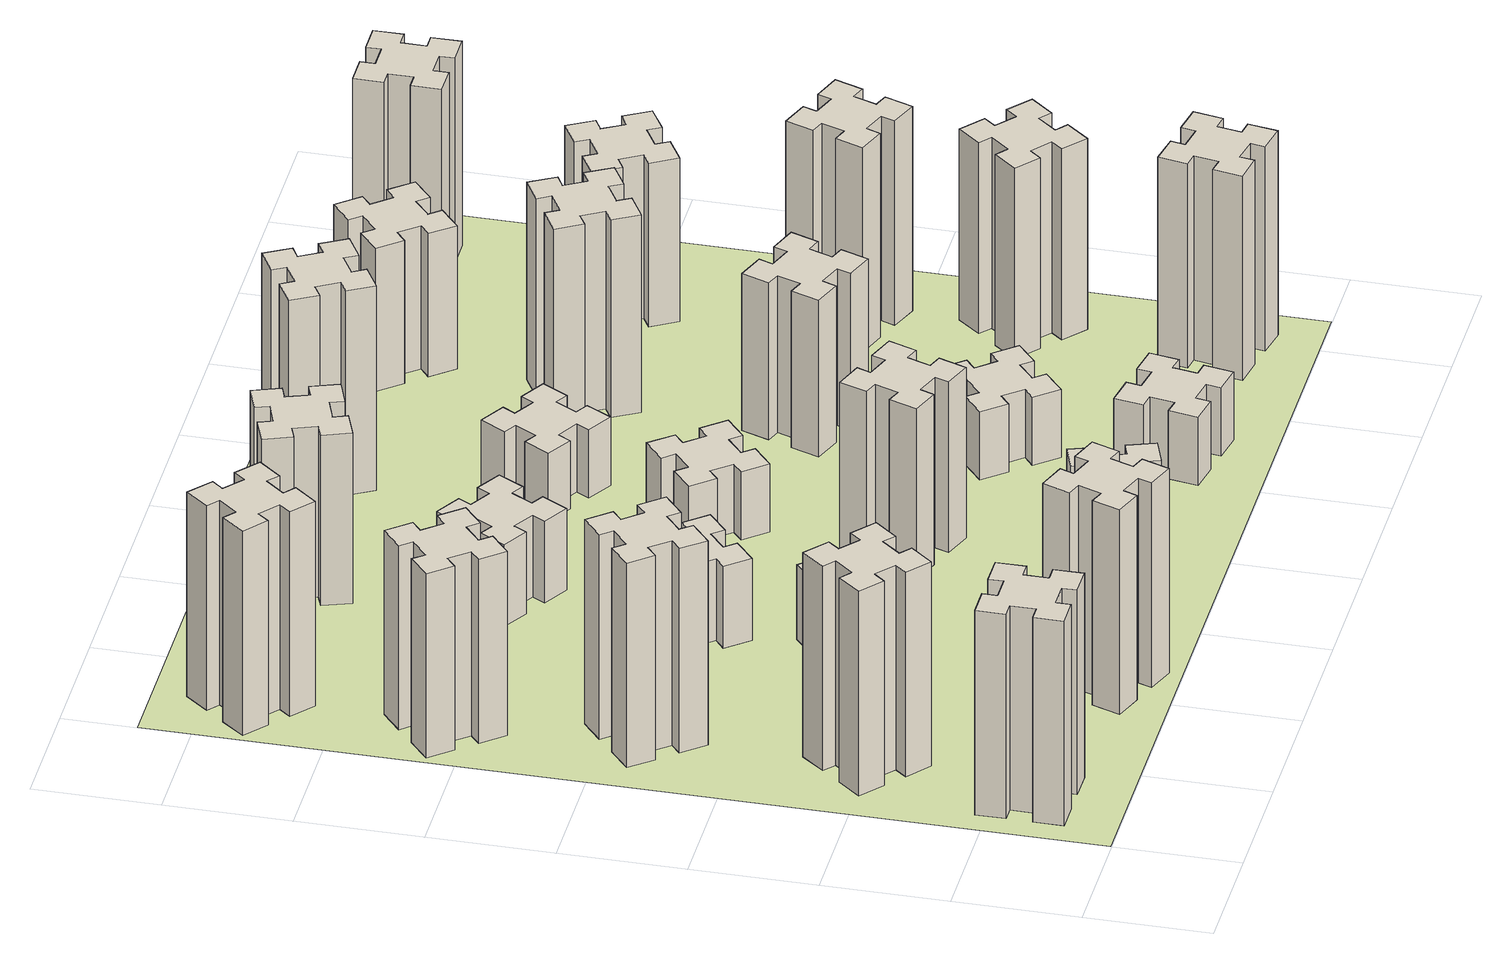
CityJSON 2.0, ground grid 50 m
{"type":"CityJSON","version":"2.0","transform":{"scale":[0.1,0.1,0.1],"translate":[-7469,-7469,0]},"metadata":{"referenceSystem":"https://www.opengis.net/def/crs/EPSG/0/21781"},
"CityObjects":{
"building1":{"type":"Building","attributes":{"class":"1000","function":"1000","usage":"1000","yearOfConstruction":2016,"roofType":"1000","measuredHeight":90,"storeysAboveGround":30,"storeysBelowGround":0},"geometry":[{"type":"Solid","lod":"1","boundaries":[[[[0,1,2,3,4,5,6,7,8,9,10,11,12,13,14,15,16,17,18,19]],[[17,16,20,21]],[[16,15,22,20]],[[15,14,23,22]],[[14,13,24,23]],[[13,12,25,24]],[[12,11,26,25]],[[11,10,27,26]],[[10,9,28,27]],[[9,8,29,28]],[[8,7,30,29]],[[7,6,31,30]],[[6,5,32,31]],[[5,4,33,32]],[[4,3,34,33]],[[3,2,35,34]],[[2,1,36,35]],[[1,0,37,36]],[[0,19,38,37]],[[19,18,39,38]],[[18,17,21,39]],[[24,25,26,27,28,29,30,31,32,33,34,35,36,37,38,39,21,20,22,23]]]]}]},
"building2":{"type":"Building","attributes":{"class":"1000","function":"1000","usage":"1000","yearOfConstruction":2016,"roofType":"1000","measuredHeight":90,"storeysAboveGround":30,"storeysBelowGround":0},"geometry":[{"type":"Solid","lod":"1","boundaries":[[[[40,41,42,43,44,45,46,47,48,49,50,51,52,53,54,55,56,57,58,59]],[[57,56,60,61]],[[56,55,62,60]],[[55,54,63,62]],[[54,53,64,63]],[[53,52,65,64]],[[52,51,66,65]],[[51,50,67,66]],[[50,49,68,67]],[[49,48,69,68]],[[48,47,70,69]],[[47,46,71,70]],[[46,45,72,71]],[[45,44,73,72]],[[44,43,74,73]],[[43,42,75,74]],[[42,41,76,75]],[[41,40,77,76]],[[40,59,78,77]],[[59,58,79,78]],[[58,57,61,79]],[[64,65,66,67,68,69,70,71,72,73,74,75,76,77,78,79,61,60,62,63]]]]}]},
"building3":{"type":"Building","attributes":{"class":"1000","function":"1000","usage":"1000","yearOfConstruction":2016,"roofType":"1000","measuredHeight":90,"storeysAboveGround":30,"storeysBelowGround":0},"geometry":[{"type":"Solid","lod":"1","boundaries":[[[[80,81,82,83,84,85,86,87,88,89,90,91,92,93,94,95,96,97,98,99]],[[97,96,100,101]],[[96,95,102,100]],[[95,94,103,102]],[[94,93,104,103]],[[93,92,105,104]],[[92,91,106,105]],[[91,90,107,106]],[[90,89,108,107]],[[89,88,109,108]],[[88,87,110,109]],[[87,86,111,110]],[[86,85,112,111]],[[85,84,113,112]],[[84,83,114,113]],[[83,82,115,114]],[[82,81,116,115]],[[81,80,117,116]],[[80,99,118,117]],[[99,98,119,118]],[[98,97,101,119]],[[104,105,106,107,108,109,110,111,112,113,114,115,116,117,118,119,101,100,102,103]]]]}]},
"building4":{"type":"Building","attributes":{"class":"1000","function":"1000","usage":"1000","yearOfConstruction":2016,"roofType":"1000","measuredHeight":81,"storeysAboveGround":30,"storeysBelowGround":0},"geometry":[{"type":"Solid","lod":"1","boundaries":[[[[120,121,122,123,124,125,126,127,128,129,130,131,132,133,134,135,136,137,138,139]],[[137,136,140,141]],[[136,135,142,140]],[[135,134,143,142]],[[134,133,144,143]],[[133,132,145,144]],[[132,131,146,145]],[[131,130,147,146]],[[130,129,148,147]],[[129,128,149,148]],[[128,127,150,149]],[[127,126,151,150]],[[126,125,152,151]],[[125,124,153,152]],[[124,123,154,153]],[[123,122,155,154]],[[122,121,156,155]],[[121,120,157,156]],[[120,139,158,157]],[[139,138,159,158]],[[138,137,141,159]],[[144,145,146,147,148,149,150,151,152,153,154,155,156,157,158,159,141,140,142,143]]]]}]},
"building5":{"type":"Building","attributes":{"class":"1000","function":"1000","usage":"1000","yearOfConstruction":2016,"roofType":"1000","measuredHeight":90,"storeysAboveGround":30,"storeysBelowGround":0},"geometry":[{"type":"Solid","lod":"1","boundaries":[[[[160,161,162,163,164,165,166,167,168,169,170,171,172,173,174,175,176,177,178,179]],[[177,176,180,181]],[[176,175,182,180]],[[175,174,183,182]],[[174,173,184,183]],[[173,172,185,184]],[[172,171,186,185]],[[171,170,187,186]],[[170,169,188,187]],[[169,168,189,188]],[[168,167,190,189]],[[167,166,191,190]],[[166,165,192,191]],[[165,164,193,192]],[[164,163,194,193]],[[163,162,195,194]],[[162,161,196,195]],[[161,160,197,196]],[[160,179,198,197]],[[179,178,199,198]],[[178,177,181,199]],[[184,185,186,187,188,189,190,191,192,193,194,195,196,197,198,199,181,180,182,183]]]]}]},
"building6":{"type":"Building","attributes":{"class":"1000","function":"1000","usage":"1000","yearOfConstruction":2016,"roofType":"1000","measuredHeight":90,"storeysAboveGround":30,"storeysBelowGround":0},"geometry":[{"type":"Solid","lod":"1","boundaries":[[[[200,201,202,203,204,205,206,207,208,209,210,211,212,213,214,215,216,217,218,219]],[[217,216,220,221]],[[216,215,222,220]],[[215,214,223,222]],[[214,213,224,223]],[[213,212,225,224]],[[212,211,226,225]],[[211,210,227,226]],[[210,209,228,227]],[[209,208,229,228]],[[208,207,230,229]],[[207,206,231,230]],[[206,205,232,231]],[[205,204,233,232]],[[204,203,234,233]],[[203,202,235,234]],[[202,201,236,235]],[[201,200,237,236]],[[200,219,238,237]],[[219,218,239,238]],[[218,217,221,239]],[[224,225,226,227,228,229,230,231,232,233,234,235,236,237,238,239,221,220,222,223]]]]}]},
"building7":{"type":"Building","attributes":{"class":"1000","function":"1000","usage":"1000","yearOfConstruction":2016,"roofType":"1000","measuredHeight":33,"storeysAboveGround":30,"storeysBelowGround":0},"geometry":[{"type":"Solid","lod":"1","boundaries":[[[[240,241,242,243,244,245,246,247,248,249,250,251,252,253,254,255,256,257,258,259]],[[257,256,260,261]],[[256,255,262,260]],[[255,254,263,262]],[[254,253,264,263]],[[253,252,265,264]],[[252,251,266,265]],[[251,250,267,266]],[[250,249,268,267]],[[249,248,269,268]],[[248,247,270,269]],[[247,246,271,270]],[[246,245,272,271]],[[245,244,273,272]],[[244,243,274,273]],[[243,242,275,274]],[[242,241,276,275]],[[241,240,277,276]],[[240,259,278,277]],[[259,258,279,278]],[[258,257,261,279]],[[264,265,266,267,268,269,270,271,272,273,274,275,276,277,278,279,261,260,262,263]]]]}]},
"building8":{"type":"Building","attributes":{"class":"1000","function":"1000","usage":"1000","yearOfConstruction":2016,"roofType":"1000","measuredHeight":36,"storeysAboveGround":30,"storeysBelowGround":0},"geometry":[{"type":"Solid","lod":"1","boundaries":[[[[280,281,282,283,284,285,286,287,288,289,290,291,292,293,294,295,296,297,298,299]],[[297,296,300,301]],[[296,295,302,300]],[[295,294,303,302]],[[294,293,304,303]],[[293,292,305,304]],[[292,291,306,305]],[[291,290,307,306]],[[290,289,308,307]],[[289,288,309,308]],[[288,287,310,309]],[[287,286,311,310]],[[286,285,312,311]],[[285,284,313,312]],[[284,283,314,313]],[[283,282,315,314]],[[282,281,316,315]],[[281,280,317,316]],[[280,299,318,317]],[[299,298,319,318]],[[298,297,301,319]],[[304,305,306,307,308,309,310,311,312,313,314,315,316,317,318,319,301,300,302,303]]]]}]},
"building9":{"type":"Building","attributes":{"class":"1000","function":"1000","usage":"1000","yearOfConstruction":2016,"roofType":"1000","measuredHeight":51,"storeysAboveGround":30,"storeysBelowGround":0},"geometry":[{"type":"Solid","lod":"1","boundaries":[[[[320,321,322,323,324,325,326,327,328,329,330,331,332,333,334,335,336,337,338,339]],[[337,336,340,341]],[[336,335,342,340]],[[335,334,343,342]],[[334,333,344,343]],[[333,332,345,344]],[[332,331,346,345]],[[331,330,347,346]],[[330,329,348,347]],[[329,328,349,348]],[[328,327,350,349]],[[327,326,351,350]],[[326,325,352,351]],[[325,324,353,352]],[[324,323,354,353]],[[323,322,355,354]],[[322,321,356,355]],[[321,320,357,356]],[[320,339,358,357]],[[339,338,359,358]],[[338,337,341,359]],[[344,345,346,347,348,349,350,351,352,353,354,355,356,357,358,359,341,340,342,343]]]]}]},
"building10":{"type":"Building","attributes":{"class":"1000","function":"1000","usage":"1000","yearOfConstruction":2016,"roofType":"1000","measuredHeight":36,"storeysAboveGround":30,"storeysBelowGround":0},"geometry":[{"type":"Solid","lod":"1","boundaries":[[[[360,361,362,363,364,365,366,367,368,369,370,371,372,373,374,375,376,377,378,379]],[[377,376,380,381]],[[376,375,382,380]],[[375,374,383,382]],[[374,373,384,383]],[[373,372,385,384]],[[372,371,386,385]],[[371,370,387,386]],[[370,369,388,387]],[[369,368,389,388]],[[368,367,390,389]],[[367,366,391,390]],[[366,365,392,391]],[[365,364,393,392]],[[364,363,394,393]],[[363,362,395,394]],[[362,361,396,395]],[[361,360,397,396]],[[360,379,398,397]],[[379,378,399,398]],[[378,377,381,399]],[[384,385,386,387,388,389,390,391,392,393,394,395,396,397,398,399,381,380,382,383]]]]}]},
"building11":{"type":"Building","attributes":{"class":"1000","function":"1000","usage":"1000","yearOfConstruction":2016,"roofType":"1000","measuredHeight":75,"storeysAboveGround":30,"storeysBelowGround":0},"geometry":[{"type":"Solid","lod":"1","boundaries":[[[[400,401,402,403,404,405,406,407,408,409,410,411,412,413,414,415,416,417,418,419]],[[417,416,420,421]],[[416,415,422,420]],[[415,414,423,422]],[[414,413,424,423]],[[413,412,425,424]],[[412,411,426,425]],[[411,410,427,426]],[[410,409,428,427]],[[409,408,429,428]],[[408,407,430,429]],[[407,406,431,430]],[[406,405,432,431]],[[405,404,433,432]],[[404,403,434,433]],[[403,402,435,434]],[[402,401,436,435]],[[401,400,437,436]],[[400,419,438,437]],[[419,418,439,438]],[[418,417,421,439]],[[424,425,426,427,428,429,430,431,432,433,434,435,436,437,438,439,421,420,422,423]]]]}]},
"building12":{"type":"Building","attributes":{"class":"1000","function":"1000","usage":"1000","yearOfConstruction":2016,"roofType":"1000","measuredHeight":75,"storeysAboveGround":30,"storeysBelowGround":0},"geometry":[{"type":"Solid","lod":"1","boundaries":[[[[440,441,442,443,444,445,446,447,448,449,450,451,452,453,454,455,456,457,458,459]],[[457,456,460,461]],[[456,455,462,460]],[[455,454,463,462]],[[454,453,464,463]],[[453,452,465,464]],[[452,451,466,465]],[[451,450,467,466]],[[450,449,468,467]],[[449,448,469,468]],[[448,447,470,469]],[[447,446,471,470]],[[446,445,472,471]],[[445,444,473,472]],[[444,443,474,473]],[[443,442,475,474]],[[442,441,476,475]],[[441,440,477,476]],[[440,459,478,477]],[[459,458,479,478]],[[458,457,461,479]],[[464,465,466,467,468,469,470,471,472,473,474,475,476,477,478,479,461,460,462,463]]]]}]},
"building13":{"type":"Building","attributes":{"class":"1000","function":"1000","usage":"1000","yearOfConstruction":2016,"roofType":"1000","measuredHeight":30,"storeysAboveGround":30,"storeysBelowGround":0},"geometry":[{"type":"Solid","lod":"1","boundaries":[[[[480,481,482,483,484,485,486,487,488,489,490,491,492,493,494,495,496,497,498,499]],[[497,496,500,501]],[[496,495,502,500]],[[495,494,503,502]],[[494,493,504,503]],[[493,492,505,504]],[[492,491,506,505]],[[491,490,507,506]],[[490,489,508,507]],[[489,488,509,508]],[[488,487,510,509]],[[487,486,511,510]],[[486,485,512,511]],[[485,484,513,512]],[[484,483,514,513]],[[483,482,515,514]],[[482,481,516,515]],[[481,480,517,516]],[[480,499,518,517]],[[499,498,519,518]],[[498,497,501,519]],[[504,505,506,507,508,509,510,511,512,513,514,515,516,517,518,519,501,500,502,503]]]]}]},
"building14":{"type":"Building","attributes":{"class":"1000","function":"1000","usage":"1000","yearOfConstruction":2016,"roofType":"1000","measuredHeight":30,"storeysAboveGround":30,"storeysBelowGround":0},"geometry":[{"type":"Solid","lod":"1","boundaries":[[[[520,521,522,523,524,525,526,527,528,529,530,531,532,533,534,535,536,537,538,539]],[[537,536,540,541]],[[536,535,542,540]],[[535,534,543,542]],[[534,533,544,543]],[[533,532,545,544]],[[532,531,546,545]],[[531,530,547,546]],[[530,529,548,547]],[[529,528,549,548]],[[528,527,550,549]],[[527,526,551,550]],[[526,525,552,551]],[[525,524,553,552]],[[524,523,554,553]],[[523,522,555,554]],[[522,521,556,555]],[[521,520,557,556]],[[520,539,558,557]],[[539,538,559,558]],[[538,537,541,559]],[[544,545,546,547,548,549,550,551,552,553,554,555,556,557,558,559,541,540,542,543]]]]}]},
"building15":{"type":"Building","attributes":{"class":"1000","function":"1000","usage":"1000","yearOfConstruction":2016,"roofType":"1000","measuredHeight":30,"storeysAboveGround":30,"storeysBelowGround":0},"geometry":[{"type":"Solid","lod":"1","boundaries":[[[[560,561,562,563,564,565,566,567,568,569,570,571,572,573,574,575,576,577,578,579]],[[577,576,580,581]],[[576,575,582,580]],[[575,574,583,582]],[[574,573,584,583]],[[573,572,585,584]],[[572,571,586,585]],[[571,570,587,586]],[[570,569,588,587]],[[569,568,589,588]],[[568,567,590,589]],[[567,566,591,590]],[[566,565,592,591]],[[565,564,593,592]],[[564,563,594,593]],[[563,562,595,594]],[[562,561,596,595]],[[561,560,597,596]],[[560,579,598,597]],[[579,578,599,598]],[[578,577,581,599]],[[584,585,586,587,588,589,590,591,592,593,594,595,596,597,598,599,581,580,582,583]]]]}]},
"building16":{"type":"Building","attributes":{"class":"1000","function":"1000","usage":"1000","yearOfConstruction":2016,"roofType":"1000","measuredHeight":90,"storeysAboveGround":30,"storeysBelowGround":0},"geometry":[{"type":"Solid","lod":"1","boundaries":[[[[600,601,602,603,604,605,606,607,608,609,610,611,612,613,614,615,616,617,618,619]],[[617,616,620,621]],[[616,615,622,620]],[[615,614,623,622]],[[614,613,624,623]],[[613,612,625,624]],[[612,611,626,625]],[[611,610,627,626]],[[610,609,628,627]],[[609,608,629,628]],[[608,607,630,629]],[[607,606,631,630]],[[606,605,632,631]],[[605,604,633,632]],[[604,603,634,633]],[[603,602,635,634]],[[602,601,636,635]],[[601,600,637,636]],[[600,619,638,637]],[[619,618,639,638]],[[618,617,621,639]],[[624,625,626,627,628,629,630,631,632,633,634,635,636,637,638,639,621,620,622,623]]]]}]},
"building17":{"type":"Building","attributes":{"class":"1000","function":"1000","usage":"1000","yearOfConstruction":2016,"roofType":"1000","measuredHeight":30,"storeysAboveGround":30,"storeysBelowGround":0},"geometry":[{"type":"Solid","lod":"1","boundaries":[[[[640,641,642,643,644,645,646,647,648,649,650,651,652,653,654,655,656,657,658,659]],[[657,656,660,661]],[[656,655,662,660]],[[655,654,663,662]],[[654,653,664,663]],[[653,652,665,664]],[[652,651,666,665]],[[651,650,667,666]],[[650,649,668,667]],[[649,648,669,668]],[[648,647,670,669]],[[647,646,671,670]],[[646,645,672,671]],[[645,644,673,672]],[[644,643,674,673]],[[643,642,675,674]],[[642,641,676,675]],[[641,640,677,676]],[[640,659,678,677]],[[659,658,679,678]],[[658,657,661,679]],[[664,665,666,667,668,669,670,671,672,673,674,675,676,677,678,679,661,660,662,663]]]]}]},
"building18":{"type":"Building","attributes":{"class":"1000","function":"1000","usage":"1000","yearOfConstruction":2016,"roofType":"1000","measuredHeight":69,"storeysAboveGround":30,"storeysBelowGround":0},"geometry":[{"type":"Solid","lod":"1","boundaries":[[[[680,681,682,683,684,685,686,687,688,689,690,691,692,693,694,695,696,697,698,699]],[[697,696,700,701]],[[696,695,702,700]],[[695,694,703,702]],[[694,693,704,703]],[[693,692,705,704]],[[692,691,706,705]],[[691,690,707,706]],[[690,689,708,707]],[[689,688,709,708]],[[688,687,710,709]],[[687,686,711,710]],[[686,685,712,711]],[[685,684,713,712]],[[684,683,714,713]],[[683,682,715,714]],[[682,681,716,715]],[[681,680,717,716]],[[680,699,718,717]],[[699,698,719,718]],[[698,697,701,719]],[[704,705,706,707,708,709,710,711,712,713,714,715,716,717,718,719,701,700,702,703]]]]}]},
"building19":{"type":"Building","attributes":{"class":"1000","function":"1000","usage":"1000","yearOfConstruction":2016,"roofType":"1000","measuredHeight":87,"storeysAboveGround":30,"storeysBelowGround":0},"geometry":[{"type":"Solid","lod":"1","boundaries":[[[[720,721,722,723,724,725,726,727,728,729,730,731,732,733,734,735,736,737,738,739]],[[737,736,740,741]],[[736,735,742,740]],[[735,734,743,742]],[[734,733,744,743]],[[733,732,745,744]],[[732,731,746,745]],[[731,730,747,746]],[[730,729,748,747]],[[729,728,749,748]],[[728,727,750,749]],[[727,726,751,750]],[[726,725,752,751]],[[725,724,753,752]],[[724,723,754,753]],[[723,722,755,754]],[[722,721,756,755]],[[721,720,757,756]],[[720,739,758,757]],[[739,738,759,758]],[[738,737,741,759]],[[744,745,746,747,748,749,750,751,752,753,754,755,756,757,758,759,741,740,742,743]]]]}]},
"building20":{"type":"Building","attributes":{"class":"1000","function":"1000","usage":"1000","yearOfConstruction":2016,"roofType":"1000","measuredHeight":90,"storeysAboveGround":30,"storeysBelowGround":0},"geometry":[{"type":"Solid","lod":"1","boundaries":[[[[760,761,762,763,764,765,766,767,768,769,770,771,772,773,774,775,776,777,778,779]],[[777,776,780,781]],[[776,775,782,780]],[[775,774,783,782]],[[774,773,784,783]],[[773,772,785,784]],[[772,771,786,785]],[[771,770,787,786]],[[770,769,788,787]],[[769,768,789,788]],[[768,767,790,789]],[[767,766,791,790]],[[766,765,792,791]],[[765,764,793,792]],[[764,763,794,793]],[[763,762,795,794]],[[762,761,796,795]],[[761,760,797,796]],[[760,779,798,797]],[[779,778,799,798]],[[778,777,781,799]],[[784,785,786,787,788,789,790,791,792,793,794,795,796,797,798,799,781,780,782,783]]]]}]},
"building21":{"type":"Building","attributes":{"class":"1000","function":"1000","usage":"1000","yearOfConstruction":2016,"roofType":"1000","measuredHeight":63,"storeysAboveGround":30,"storeysBelowGround":0},"geometry":[{"type":"Solid","lod":"1","boundaries":[[[[800,801,802,803,804,805,806,807,808,809,810,811,812,813,814,815,816,817,818,819]],[[817,816,820,821]],[[816,815,822,820]],[[815,814,823,822]],[[814,813,824,823]],[[813,812,825,824]],[[812,811,826,825]],[[811,810,827,826]],[[810,809,828,827]],[[809,808,829,828]],[[808,807,830,829]],[[807,806,831,830]],[[806,805,832,831]],[[805,804,833,832]],[[804,803,834,833]],[[803,802,835,834]],[[802,801,836,835]],[[801,800,837,836]],[[800,819,838,837]],[[819,818,839,838]],[[818,817,821,839]],[[824,825,826,827,828,829,830,831,832,833,834,835,836,837,838,839,821,820,822,823]]]]}]},
"building22":{"type":"Building","attributes":{"class":"1000","function":"1000","usage":"1000","yearOfConstruction":2016,"roofType":"1000","measuredHeight":84,"storeysAboveGround":30,"storeysBelowGround":0},"geometry":[{"type":"Solid","lod":"1","boundaries":[[[[840,841,842,843,844,845,846,847,848,849,850,851,852,853,854,855,856,857,858,859]],[[857,856,860,861]],[[856,855,862,860]],[[855,854,863,862]],[[854,853,864,863]],[[853,852,865,864]],[[852,851,866,865]],[[851,850,867,866]],[[850,849,868,867]],[[849,848,869,868]],[[848,847,870,869]],[[847,846,871,870]],[[846,845,872,871]],[[845,844,873,872]],[[844,843,874,873]],[[843,842,875,874]],[[842,841,876,875]],[[841,840,877,876]],[[840,859,878,877]],[[859,858,879,878]],[[858,857,861,879]],[[864,865,866,867,868,869,870,871,872,873,874,875,876,877,878,879,861,860,862,863]]]]}]},
"building23":{"type":"Building","attributes":{"class":"1000","function":"1000","usage":"1000","yearOfConstruction":2016,"roofType":"1000","measuredHeight":90,"storeysAboveGround":30,"storeysBelowGround":0},"geometry":[{"type":"Solid","lod":"1","boundaries":[[[[880,881,882,883,884,885,886,887,888,889,890,891,892,893,894,895,896,897,898,899]],[[897,896,900,901]],[[896,895,902,900]],[[895,894,903,902]],[[894,893,904,903]],[[893,892,905,904]],[[892,891,906,905]],[[891,890,907,906]],[[890,889,908,907]],[[889,888,909,908]],[[888,887,910,909]],[[887,886,911,910]],[[886,885,912,911]],[[885,884,913,912]],[[884,883,914,913]],[[883,882,915,914]],[[882,881,916,915]],[[881,880,917,916]],[[880,899,918,917]],[[899,898,919,918]],[[898,897,901,919]],[[904,905,906,907,908,909,910,911,912,913,914,915,916,917,918,919,901,900,902,903]]]]}]},
"building24":{"type":"Building","attributes":{"class":"1000","function":"1000","usage":"1000","yearOfConstruction":2016,"roofType":"1000","measuredHeight":72,"storeysAboveGround":30,"storeysBelowGround":0},"geometry":[{"type":"Solid","lod":"1","boundaries":[[[[920,921,922,923,924,925,926,927,928,929,930,931,932,933,934,935,936,937,938,939]],[[937,936,940,941]],[[936,935,942,940]],[[935,934,943,942]],[[934,933,944,943]],[[933,932,945,944]],[[932,931,946,945]],[[931,930,947,946]],[[930,929,948,947]],[[929,928,949,948]],[[928,927,950,949]],[[927,926,951,950]],[[926,925,952,951]],[[925,924,953,952]],[[924,923,954,953]],[[923,922,955,954]],[[922,921,956,955]],[[921,920,957,956]],[[920,939,958,957]],[[939,938,959,958]],[[938,937,941,959]],[[944,945,946,947,948,949,950,951,952,953,954,955,956,957,958,959,941,940,942,943]]]]}]},
"building25":{"type":"Building","attributes":{"class":"1000","function":"1000","usage":"1000","yearOfConstruction":2016,"roofType":"1000","measuredHeight":90,"storeysAboveGround":30,"storeysBelowGround":0},"geometry":[{"type":"Solid","lod":"1","boundaries":[[[[960,961,962,963,964,965,966,967,968,969,970,971,972,973,974,975,976,977,978,979]],[[977,976,980,981]],[[976,975,982,980]],[[975,974,983,982]],[[974,973,984,983]],[[973,972,985,984]],[[972,971,986,985]],[[971,970,987,986]],[[970,969,988,987]],[[969,968,989,988]],[[968,967,990,989]],[[967,966,991,990]],[[966,965,992,991]],[[965,964,993,992]],[[964,963,994,993]],[[963,962,995,994]],[[962,961,996,995]],[[961,960,997,996]],[[960,979,998,997]],[[979,978,999,998]],[[978,977,981,999]],[[984,985,986,987,988,989,990,991,992,993,994,995,996,997,998,999,981,980,982,983]]]]}]},
"landuse1":{"type":"LandUse","attributes":{"name":"plot1","function":"1010"},"geometry":[{"type":"MultiSurface","lod":"1","boundaries":[[[1000,1001,1002,1003]]]}]}
},
"vertices":[
[165,425,0],[165,325,0],[105,325,0],[105,205,0],[225,205,0],[225,265,0],[325,265,0],[325,205,0],[445,205,0],[445,325,0],[385,325,0],[385,425,0],[445,425,0],[445,545,0],[325,545,0],[325,485,0],[225,485,0],[225,545,0],[105,545,0],[105,425,0],[225,485,900],[225,545,900],[325,485,900],[325,545,900],[445,545,900],[445,425,900],[385,425,900],[385,325,900],[445,325,900],[445,205,900],[325,205,900],[325,265,900],[225,265,900],[225,205,900],[105,205,900],[105,325,900],[165,325,900],[165,425,900],[105,425,900],[105,545,900],
[484,1067,0],[408,1132,0],[446,1178,0],[354,1255,0],[277,1163,0],[323,1124,0],[259,1048,0],[213,1086,0],[136,994,0],[228,917,0],[266,963,0],[343,899,0],[304,853,0],[396,776,0],[473,868,0],[427,906,0],[492,983,0],[538,944,0],[615,1036,0],[523,1113,0],[492,983,900],[538,944,900],[427,906,900],[473,868,900],[396,776,900],[304,853,900],[343,899,900],[266,963,900],[228,917,900],[136,994,900],[213,1086,900],[259,1048,900],[323,1124,900],[277,1163,900],[354,1255,900],[446,1178,900],[408,1132,900],[484,1067,900],[523,1113,900],[615,1036,900],
[492,1888,0],[427,1964,0],[473,2003,0],[396,2095,0],[304,2018,0],[343,1972,0],[266,1907,0],[228,1953,0],[136,1876,0],[213,1784,0],[259,1823,0],[323,1746,0],[277,1708,0],[354,1616,0],[446,1693,0],[408,1739,0],[484,1803,0],[523,1757,0],[615,1834,0],[538,1926,0],[484,1803,900],[523,1757,900],[408,1739,900],[446,1693,900],[354,1616,900],[277,1708,900],[323,1746,900],[259,1823,900],[213,1784,900],[136,1876,900],[228,1953,900],[266,1907,900],[343,1972,900],[304,2018,900],[396,2095,900],[473,2003,900],[427,1964,900],[492,1888,900],[538,1926,900],[615,1834,900],
[243,2712,0],[166,2647,0],[128,2693,0],[36,2616,0],[113,2524,0],[159,2563,0],[223,2486,0],[177,2448,0],[254,2356,0],[346,2433,0],[308,2479,0],[384,2543,0],[423,2497,0],[515,2574,0],[438,2666,0],[392,2628,0],[327,2704,0],[373,2743,0],[296,2835,0],[204,2758,0],[327,2704,810],[373,2743,810],[392,2628,810],[438,2666,810],[515,2574,810],[423,2497,810],[384,2543,810],[308,2479,810],[346,2433,810],[254,2356,810],[177,2448,810],[223,2486,810],[159,2563,810],[113,2524,810],[36,2616,810],[128,2693,810],[166,2647,810],[243,2712,810],[204,2758,810],[296,2835,810],
[1029,360,0],[995,266,0],[939,287,0],[897,174,0],[1010,133,0],[1031,189,0],[1125,155,0],[1104,99,0],[1217,57,0],[1258,170,0],[1202,191,0],[1236,285,0],[1292,264,0],[1333,377,0],[1220,418,0],[1200,362,0],[1106,396,0],[1127,452,0],[1014,493,0],[973,380,0],[1106,396,900],[1127,452,900],[1200,362,900],[1220,418,900],[1333,377,900],[1292,264,900],[1236,285,900],[1202,191,900],[1258,170,900],[1217,57,900],[1104,99,900],[1125,155,900],[1031,189,900],[1010,133,900],[897,174,900],[939,287,900],[995,266,900],[1029,360,900],[973,380,900],[1014,493,900],
[384,3387,0],[308,3452,0],[346,3498,0],[254,3575,0],[177,3483,0],[223,3444,0],[159,3368,0],[113,3406,0],[36,3314,0],[128,3237,0],[166,3283,0],[243,3219,0],[204,3173,0],[296,3096,0],[373,3188,0],[327,3226,0],[392,3303,0],[438,3264,0],[515,3356,0],[423,3433,0],[392,3303,900],[438,3264,900],[327,3226,900],[373,3188,900],[296,3096,900],[204,3173,900],[243,3219,900],[166,3283,900],[128,3237,900],[36,3314,900],[113,3406,900],[159,3368,900],[223,3444,900],[177,3483,900],[254,3575,900],[346,3498,900],[308,3452,900],[384,3387,900],[423,3433,900],[515,3356,900],
[1083,1332,0],[1006,1267,0],[968,1313,0],[876,1236,0],[953,1144,0],[999,1183,0],[1063,1106,0],[1017,1068,0],[1094,976,0],[1186,1053,0],[1148,1099,0],[1224,1163,0],[1263,1117,0],[1355,1194,0],[1278,1286,0],[1232,1248,0],[1167,1324,0],[1213,1363,0],[1136,1455,0],[1044,1378,0],[1167,1324,330],[1213,1363,330],[1232,1248,330],[1278,1286,330],[1355,1194,330],[1263,1117,330],[1224,1163,330],[1148,1099,330],[1186,1053,330],[1094,976,330],[1017,1068,330],[1063,1106,330],[999,1183,330],[953,1144,330],[876,1236,330],[968,1313,330],[1006,1267,330],[1083,1332,330],[1044,1378,330],[1136,1455,330],
[1083,1972,0],[1006,1907,0],[968,1953,0],[876,1876,0],[953,1784,0],[999,1823,0],[1063,1746,0],[1017,1708,0],[1094,1616,0],[1186,1693,0],[1148,1739,0],[1224,1803,0],[1263,1757,0],[1355,1834,0],[1278,1926,0],[1232,1888,0],[1167,1964,0],[1213,2003,0],[1136,2095,0],[1044,2018,0],[1167,1964,360],[1213,2003,360],[1232,1888,360],[1278,1926,360],[1355,1834,360],[1263,1757,360],[1224,1803,360],[1148,1739,360],[1186,1693,360],[1094,1616,360],[1017,1708,360],[1063,1746,360],[999,1823,360],[953,1784,360],[876,1876,360],[968,1953,360],[1006,1907,360],[1083,1972,360],[1044,2018,360],[1136,2095,360],
[1765,496,0],[1671,462,0],[1650,518,0],[1537,477,0],[1579,364,0],[1635,385,0],[1669,291,0],[1613,270,0],[1654,157,0],[1767,199,0],[1746,255,0],[1840,289,0],[1860,233,0],[1973,274,0],[1932,387,0],[1876,366,0],[1842,460,0],[1898,480,0],[1857,593,0],[1744,552,0],[1842,460,510],[1898,480,510],[1876,366,510],[1932,387,510],[1973,274,510],[1860,233,510],[1840,289,510],[1746,255,510],[1767,199,510],[1654,157,510],[1613,270,510],[1669,291,510],[1635,385,510],[1579,364,510],[1537,477,510],[1650,518,510],[1671,462,510],[1765,496,510],[1744,552,510],[1857,593,510],
[1314,2666,0],[1227,2716,0],[1257,2768,0],[1153,2828,0],[1093,2724,0],[1145,2694,0],[1095,2607,0],[1043,2637,0],[983,2533,0],[1087,2473,0],[1117,2525,0],[1204,2475,0],[1174,2423,0],[1278,2363,0],[1338,2467,0],[1286,2497,0],[1336,2584,0],[1388,2554,0],[1448,2658,0],[1344,2718,0],[1336,2584,360],[1388,2554,360],[1286,2497,360],[1338,2467,360],[1278,2363,360],[1174,2423,360],[1204,2475,360],[1117,2525,360],[1087,2473,360],[983,2533,360],[1043,2637,360],[1095,2607,360],[1145,2694,360],[1093,2724,360],[1153,2828,360],[1257,2768,360],[1227,2716,360],[1314,2666,360],[1344,2718,360],[1448,2658,360],
[1125,3456,0],[1031,3422,0],[1010,3478,0],[897,3437,0],[939,3324,0],[995,3345,0],[1029,3251,0],[973,3230,0],[1014,3117,0],[1127,3159,0],[1106,3215,0],[1200,3249,0],[1220,3193,0],[1333,3234,0],[1292,3347,0],[1236,3326,0],[1202,3420,0],[1258,3440,0],[1217,3553,0],[1104,3512,0],[1202,3420,750],[1258,3440,750],[1236,3326,750],[1292,3347,750],[1333,3234,750],[1220,3193,750],[1200,3249,750],[1106,3215,750],[1127,3159,750],[1014,3117,750],[973,3230,750],[1029,3251,750],[995,3345,750],[939,3324,750],[897,3437,750],[1010,3478,750],[1031,3422,750],[1125,3456,750],[1104,3512,750],[1217,3553,750],
[1769,1300,0],[1735,1206,0],[1679,1227,0],[1637,1114,0],[1750,1073,0],[1771,1129,0],[1865,1095,0],[1844,1039,0],[1957,997,0],[1998,1110,0],[1942,1131,0],[1976,1225,0],[2032,1204,0],[2073,1317,0],[1960,1358,0],[1940,1302,0],[1846,1336,0],[1867,1392,0],[1754,1433,0],[1713,1320,0],[1846,1336,750],[1867,1392,750],[1940,1302,750],[1960,1358,750],[2073,1317,750],[2032,1204,750],[1976,1225,750],[1942,1131,750],[1998,1110,750],[1957,997,750],[1844,1039,750],[1865,1095,750],[1771,1129,750],[1750,1073,750],[1637,1114,750],[1679,1227,750],[1735,1206,750],[1769,1300,750],[1713,1320,750],[1754,1433,750],
[1972,1988,0],[1907,2064,0],[1953,2103,0],[1876,2195,0],[1784,2118,0],[1823,2072,0],[1746,2007,0],[1708,2053,0],[1616,1976,0],[1693,1884,0],[1739,1923,0],[1803,1846,0],[1757,1808,0],[1834,1716,0],[1926,1793,0],[1888,1839,0],[1964,1903,0],[2003,1857,0],[2095,1934,0],[2018,2026,0],[1964,1903,300],[2003,1857,300],[1888,1839,300],[1926,1793,300],[1834,1716,300],[1757,1808,300],[1803,1846,300],[1739,1923,300],[1693,1884,300],[1616,1976,300],[1708,2053,300],[1746,2007,300],[1823,2072,300],[1784,2118,300],[1876,2195,300],[1953,2103,300],[1907,2064,300],[1972,1988,300],[2018,2026,300],[2095,1934,300],
[2026,2497,0],[2076,2584,0],[2128,2554,0],[2188,2658,0],[2084,2718,0],[2054,2666,0],[1967,2716,0],[1997,2768,0],[1893,2828,0],[1833,2724,0],[1885,2694,0],[1835,2607,0],[1783,2637,0],[1723,2533,0],[1827,2473,0],[1857,2525,0],[1944,2475,0],[1914,2423,0],[2018,2363,0],[2078,2467,0],[1944,2475,300],[1914,2423,300],[1857,2525,300],[1827,2473,300],[1723,2533,300],[1783,2637,300],[1835,2607,300],[1885,2694,300],[1833,2724,300],[1893,2828,300],[1997,2768,300],[1967,2716,300],[2054,2666,300],[2084,2718,300],[2188,2658,300],[2128,2554,300],[2076,2584,300],[2026,2497,300],[2078,2467,300],[2018,2363,300],
[2596,444,0],[2578,345,0],[2519,356,0],[2498,237,0],[2617,217,0],[2627,276,0],[2725,258,0],[2715,199,0],[2833,178,0],[2854,297,0],[2795,307,0],[2812,405,0],[2871,395,0],[2892,513,0],[2774,534,0],[2764,475,0],[2665,492,0],[2676,551,0],[2557,572,0],[2537,454,0],[2665,492,300],[2676,551,300],[2764,475,300],[2774,534,300],[2892,513,300],[2871,395,300],[2812,405,300],[2795,307,300],[2854,297,300],[2833,178,300],[2715,199,300],[2725,258,300],[2627,276,300],[2617,217,300],[2498,237,300],[2519,356,300],[2578,345,300],[2596,444,300],[2537,454,300],[2557,572,300],
[1844,3556,0],[1757,3506,0],[1727,3558,0],[1623,3498,0],[1683,3394,0],[1735,3424,0],[1785,3337,0],[1733,3307,0],[1793,3203,0],[1897,3263,0],[1867,3315,0],[1954,3365,0],[1984,3313,0],[2088,3373,0],[2028,3477,0],[1976,3447,0],[1926,3534,0],[1978,3564,0],[1918,3668,0],[1814,3608,0],[1926,3534,900],[1978,3564,900],[1976,3447,900],[2028,3477,900],[2088,3373,900],[1984,3313,900],[1954,3365,900],[1867,3315,900],[1897,3263,900],[1793,3203,900],[1733,3307,900],[1785,3337,900],[1735,3424,900],[1683,3394,900],[1623,3498,900],[1727,3558,900],[1757,3506,900],[1844,3556,900],[1814,3608,900],[1918,3668,900],
[2563,1132,0],[2486,1067,0],[2448,1113,0],[2356,1036,0],[2433,944,0],[2479,983,0],[2543,906,0],[2497,868,0],[2574,776,0],[2666,853,0],[2628,899,0],[2704,963,0],[2743,917,0],[2835,994,0],[2758,1086,0],[2712,1048,0],[2647,1124,0],[2693,1163,0],[2616,1255,0],[2524,1178,0],[2647,1124,300],[2693,1163,300],[2712,1048,300],[2758,1086,300],[2835,994,300],[2743,917,300],[2704,963,300],[2628,899,300],[2666,853,300],[2574,776,300],[2497,868,300],[2543,906,300],[2479,983,300],[2433,944,300],[2356,1036,300],[2448,1113,300],[2486,1067,300],[2563,1132,300],[2524,1178,300],[2616,1255,300],
[2682,1671,0],[2716,1765,0],[2772,1744,0],[2813,1857,0],[2700,1898,0],[2680,1842,0],[2586,1876,0],[2607,1932,0],[2494,1973,0],[2453,1860,0],[2509,1840,0],[2475,1746,0],[2419,1767,0],[2377,1654,0],[2490,1613,0],[2511,1669,0],[2605,1635,0],[2584,1579,0],[2697,1537,0],[2738,1650,0],[2605,1635,690],[2584,1579,690],[2511,1669,690],[2490,1613,690],[2377,1654,690],[2419,1767,690],[2475,1746,690],[2509,1840,690],[2453,1860,690],[2494,1973,690],[2607,1932,690],[2586,1876,690],[2680,1842,690],[2700,1898,690],[2813,1857,690],[2772,1744,690],[2716,1765,690],[2682,1671,690],[2738,1650,690],[2697,1537,690],
[2607,2475,0],[2694,2525,0],[2724,2473,0],[2828,2533,0],[2768,2637,0],[2716,2607,0],[2666,2694,0],[2718,2724,0],[2658,2828,0],[2554,2768,0],[2584,2716,0],[2497,2666,0],[2467,2718,0],[2363,2658,0],[2423,2554,0],[2475,2584,0],[2525,2497,0],[2473,2467,0],[2533,2363,0],[2637,2423,0],[2525,2497,870],[2473,2467,870],[2475,2584,870],[2423,2554,870],[2363,2658,870],[2467,2718,870],[2497,2666,870],[2584,2716,870],[2554,2768,870],[2658,2828,870],[2718,2724,870],[2666,2694,870],[2716,2607,870],[2768,2637,870],[2828,2533,870],[2724,2473,870],[2694,2525,870],[2607,2475,870],[2637,2423,870],[2533,2363,870],
[3504,475,0],[3405,492,0],[3416,551,0],[3297,572,0],[3277,454,0],[3336,444,0],[3318,345,0],[3259,356,0],[3238,237,0],[3357,217,0],[3367,276,0],[3465,258,0],[3455,199,0],[3573,178,0],[3594,297,0],[3535,307,0],[3552,405,0],[3611,395,0],[3632,513,0],[3514,534,0],[3552,405,900],[3611,395,900],[3535,307,900],[3594,297,900],[3573,178,900],[3455,199,900],[3465,258,900],[3367,276,900],[3357,217,900],[3238,237,900],[3259,356,900],[3318,345,900],[3336,444,900],[3277,454,900],[3297,572,900],[3416,551,900],[3405,492,900],[3504,475,900],[3514,534,900],[3632,513,900],
[2812,3368,0],[2747,3444,0],[2793,3483,0],[2716,3575,0],[2624,3498,0],[2663,3452,0],[2586,3387,0],[2548,3433,0],[2456,3356,0],[2533,3264,0],[2579,3303,0],[2643,3226,0],[2597,3188,0],[2674,3096,0],[2766,3173,0],[2728,3219,0],[2804,3283,0],[2843,3237,0],[2935,3314,0],[2858,3406,0],[2804,3283,630],[2843,3237,630],[2728,3219,630],[2766,3173,630],[2674,3096,630],[2597,3188,630],[2643,3226,630],[2579,3303,630],[2533,3264,630],[2456,3356,630],[2548,3433,630],[2586,3387,630],[2663,3452,630],[2624,3498,630],[2716,3575,630],[2793,3483,630],[2747,3444,630],[2812,3368,630],[2858,3406,630],[2935,3314,630],
[3487,1006,0],[3552,1083,0],[3598,1044,0],[3675,1136,0],[3583,1213,0],[3544,1167,0],[3468,1232,0],[3506,1278,0],[3414,1355,0],[3337,1263,0],[3383,1224,0],[3319,1148,0],[3273,1186,0],[3196,1094,0],[3288,1017,0],[3326,1063,0],[3403,999,0],[3364,953,0],[3456,876,0],[3533,968,0],[3403,999,840],[3364,953,840],[3326,1063,840],[3288,1017,840],[3196,1094,840],[3273,1186,840],[3319,1148,840],[3383,1224,840],[3337,1263,840],[3414,1355,840],[3506,1278,840],[3468,1232,840],[3544,1167,840],[3583,1213,840],[3675,1136,840],[3598,1044,840],[3552,1083,840],[3487,1006,840],[3533,968,840],[3456,876,840],
[3420,1842,0],[3326,1876,0],[3347,1932,0],[3234,1973,0],[3193,1860,0],[3249,1840,0],[3215,1746,0],[3159,1767,0],[3117,1654,0],[3230,1613,0],[3251,1669,0],[3345,1635,0],[3324,1579,0],[3437,1537,0],[3478,1650,0],[3422,1671,0],[3456,1765,0],[3512,1744,0],[3553,1857,0],[3440,1898,0],[3456,1765,900],[3512,1744,900],[3422,1671,900],[3478,1650,900],[3437,1537,900],[3324,1579,900],[3345,1635,900],[3251,1669,900],[3230,1613,900],[3117,1654,900],[3159,1767,900],[3215,1746,900],[3249,1840,900],[3193,1860,900],[3234,1973,900],[3347,1932,900],[3326,1876,900],[3420,1842,900],[3440,1898,900],[3553,1857,900],
[3247,2475,0],[3334,2525,0],[3364,2473,0],[3468,2533,0],[3408,2637,0],[3356,2607,0],[3306,2694,0],[3358,2724,0],[3298,2828,0],[3194,2768,0],[3224,2716,0],[3137,2666,0],[3107,2718,0],[3003,2658,0],[3063,2554,0],[3115,2584,0],[3165,2497,0],[3113,2467,0],[3173,2363,0],[3277,2423,0],[3165,2497,720],[3113,2467,720],[3115,2584,720],[3063,2554,720],[3003,2658,720],[3107,2718,720],[3137,2666,720],[3224,2716,720],[3194,2768,720],[3298,2828,720],[3358,2724,720],[3306,2694,720],[3356,2607,720],[3408,2637,720],[3468,2533,720],[3364,2473,720],[3334,2525,720],[3247,2475,720],[3277,2423,720],[3173,2363,720],
[3285,3325,0],[3385,3325,0],[3385,3265,0],[3505,3265,0],[3505,3385,0],[3445,3385,0],[3445,3485,0],[3505,3485,0],[3505,3605,0],[3385,3605,0],[3385,3545,0],[3285,3545,0],[3285,3605,0],[3165,3605,0],[3165,3485,0],[3225,3485,0],[3225,3385,0],[3165,3385,0],[3165,3265,0],[3285,3265,0],[3225,3385,900],[3165,3385,900],[3225,3485,900],[3165,3485,900],[3165,3605,900],[3285,3605,900],[3285,3545,900],[3385,3545,900],[3385,3605,900],[3505,3605,900],[3505,3485,900],[3445,3485,900],[3445,3385,900],[3505,3385,900],[3505,3265,900],[3385,3265,900],[3385,3325,900],[3285,3325,900],[3285,3265,900],[3165,3265,900],
[5,3705,0],[3705,3705,0],[3705,5,0],[5,5,0]
]}
